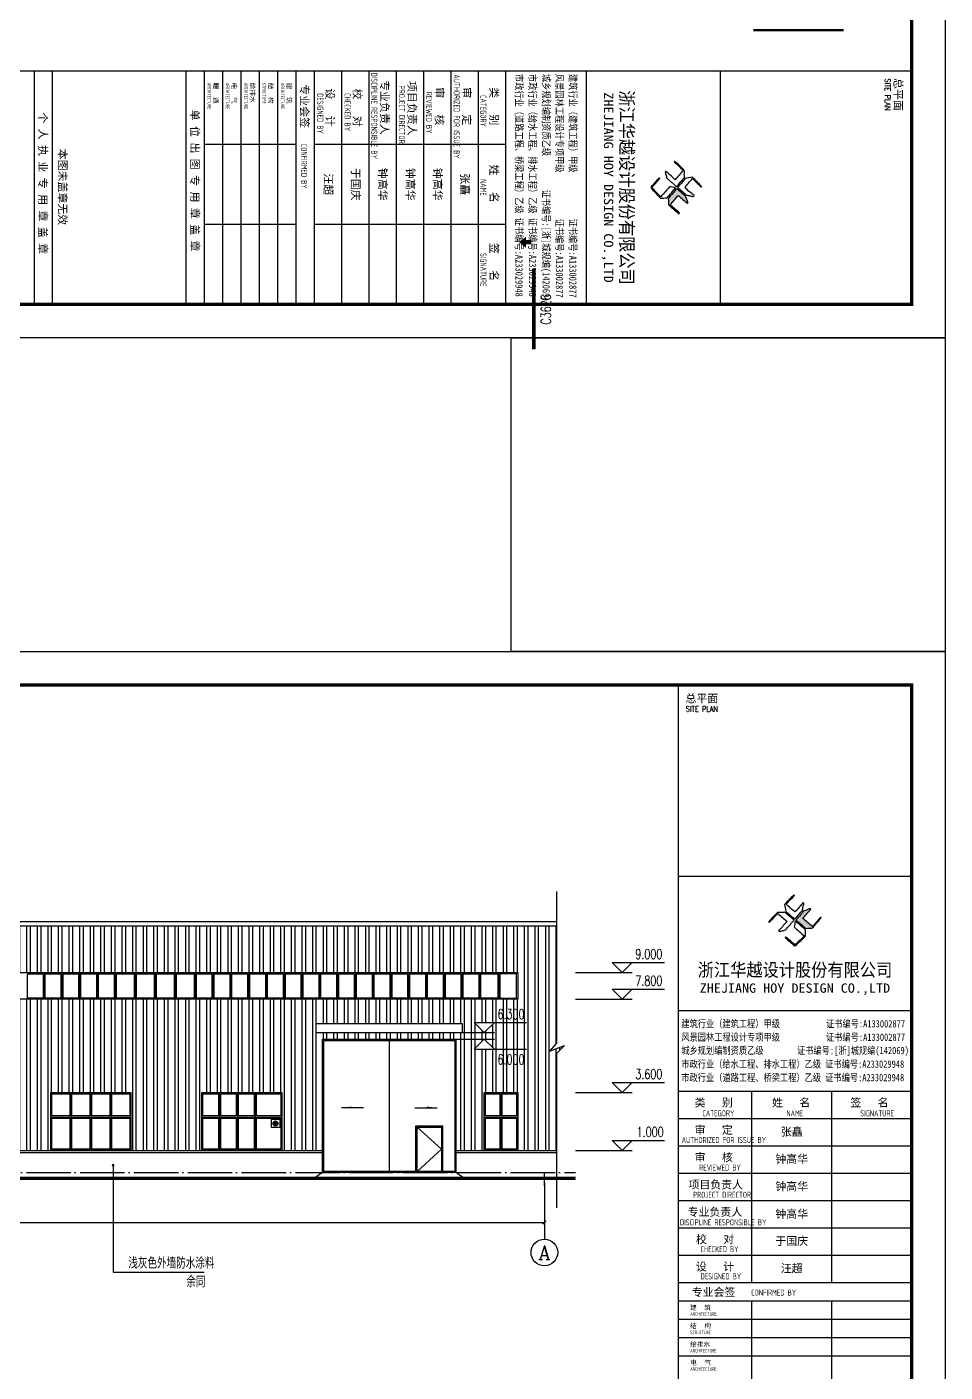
# Model space of a CAD drawing. Extents: x 1840316 to 2045362, y 17308253 to 17931430.
# Drawn here: x 2004061 to 2045362, y 17456111 to 17516621 of the extents above; entities that cross this region are included whole.
import ezdxf
from ezdxf.enums import TextEntityAlignment as Align

# ---------------------------------------------------------------- set-up
doc = ezdxf.new("R2010")
doc.units = 0
doc.header["$LTSCALE"] = 1000
doc.header["$MEASUREMENT"] = 0
doc.linetypes.add('DOTE', pattern=[2.42, 2, -0.2, 0.02, -0.2])
doc.layers.get('Defpoints').update_dxf_attribs({"color": 250})
for name, color, linetype in [('0 - 立面线', 7, 'Continuous'), ('AXIS_TEXT', 7, 'Continuous'), ('AXIS_外部', 171, 'Continuous'), ('DIM_ELEV', 145, 'Continuous'), ('DIM_LEAD', 145, 'Continuous'), ('DIM_SYMB', 165, 'Continuous'), ('DOTE', 1, 'DOTE'), ('PUB_TEXT', 7, 'Continuous'), ('PUB_TITLE', 4, 'Continuous'), ('PUB_WALL', 9, 'Continuous'), ('TK', 4, 'Continuous'), ('WINDOW', 140, 'Continuous'), ('WINDOW_TEXT', 7, 'Continuous'), ('文字索引线', 74, 'Continuous'), ('校对', 1, 'Continuous')]:
    doc.layers.add(name, color=color, linetype=linetype)
doc.styles.add('-宋体', font='', dxfattribs={"width": 0.8})
doc.styles.add('_TCH_AXIS', font='COMPLEX', dxfattribs={"bigfont": 'GBCBIG'})
doc.styles.add('_TCH_DIM', font='SIMPLEX', dxfattribs={"bigfont": 'GBCBIG'})
doc.styles.add('_TCH_DIM_T3', font='SIMPLEX', dxfattribs={"width": 0.705882, "bigfont": 'GBCBIG'})
doc.styles.add('_TCH_WINDOW', font='SIMPLEX', dxfattribs={"height": 3.5, "bigfont": 'GBCBIG'})
doc.styles.add('COMPLEX', font='COMPLEX')
doc.styles.add('HT', font='simhei.ttf', dxfattribs={"width": 0.7})
doc.styles.add('ROMANS', font='romans', dxfattribs={"width": 0.65, "height": 231.275})
doc.styles.add('TSSD_REIN', font='tssdeng.shx', dxfattribs={"width": 0.7, "bigfont": 'tssdchn.shx'})
doc.styles.add('图签宋体', font='', dxfattribs={"height": 300})
doc.styles.add('图签黑体', font='simhei.ttf', dxfattribs={"height": 550})
doc.styles.get('-宋体').set_extended_font_data('SimSun')
doc.styles.get('图签宋体').set_extended_font_data('NSimSun')
doc.dimstyles.new('_TCH_ARCH&&150', dxfattribs={"dimtxt": 446.25, "dimasz": 150, "dimexe": 375, "dimexo": 450, "dimgap": 150, "dimtad": 1, "dimdec": 0, "dimzin": 0, "dimdsep": 46, "dimtxsty": '_TCH_DIM_T3', "dimblk": 'ARCHTICK', "dimcen": 0.09, "dimclrt": 7, "dimazin": 2, "dimtfac": 1, "dimtdec": 0, "dimtix": 1, "dimtmove": 2, "dimatfit": 3, "dimfxl": 0, "dimtolj": 1, "dimtzin": 0, "dimarcsym": 0})

# ---------------------------------------------------------------- blocks, each defined once
blk = doc.blocks.new('A$C474D48D3')
h = blk.add_hatch(color=1)
edge = h.paths.add_edge_path()
edge.add_arc((-125, -125), 75, 0, 360)
blk.add_lwpolyline([(-250, 0), (0, 0), (0, -250), (-250, -250)], close=True)
blk.add_circle((-125, -125), 75)
blk = doc.blocks.new('A$C053D6479')
at = {"layer": 'PUB_TITLE'}
h = blk.add_hatch(color=256, dxfattribs=at)
h.dxf.hatch_style = 1
edge = h.paths.add_edge_path()
edge.add_spline(control_points=[(1026, 827), (1105, 920), (1188, 1008), (1266, 1102)], knot_values=[13, 13, 13, 13, 14, 14, 14, 14], degree=3, periodic=0)
edge.add_spline(control_points=[(1266, 1102), (1258, 1111), (1249, 1119), (1239, 1116)], knot_values=[12, 12, 12, 12, 13, 13, 13, 13], degree=3, periodic=0)
edge.add_spline(control_points=[(1239, 1116), (1210, 1107), (1179, 1092), (1144, 1077)], knot_values=[11, 11, 11, 11, 12, 12, 12, 12], degree=3, periodic=0)
edge.add_spline(control_points=[(1144, 1077), (1109, 1063), (1069, 1053), (1047, 1038)], knot_values=[10, 10, 10, 10, 11, 11, 11, 11], degree=3, periodic=0)
edge.add_spline(control_points=[(1047, 1038), (1028, 1026), (1007, 992), (991, 972)], knot_values=[9, 9, 9, 9, 10, 10, 10, 10], degree=3, periodic=0)
edge.add_spline(control_points=[(991, 972), (942, 913), (899, 868), (849, 810)], knot_values=[8, 8, 8, 8, 9, 9, 9, 9], degree=3, periodic=0)
edge.add_spline(control_points=[(849, 810), (842, 801), (822, 776), (822, 775)], knot_values=[7, 7, 7, 7, 8, 8, 8, 8], degree=3, periodic=0)
edge.add_spline(control_points=[(822, 775), (823, 771), (848, 752), (859, 744)], knot_values=[6, 6, 6, 6, 7, 7, 7, 7], degree=3, periodic=0)
edge.add_spline(control_points=[(859, 744), (949, 670), (1035, 592), (1122, 521)], knot_values=[5, 5, 5, 5, 6, 6, 6, 6], degree=3, periodic=0)
edge.add_spline(control_points=[(1122, 521), (1153, 527), (1185, 530), (1217, 533)], knot_values=[4, 4, 4, 4, 5, 5, 5, 5], degree=3, periodic=0)
edge.add_spline(control_points=[(1217, 533), (1246, 535), (1293, 532), (1316, 542)], knot_values=[3, 3, 3, 3, 4, 4, 4, 4], degree=3, periodic=0)
edge.add_spline(control_points=[(1316, 542), (1327, 547), (1338, 565), (1349, 579)], knot_values=[2, 2, 2, 2, 3, 3, 3, 3], degree=3, periodic=0)
edge.add_spline(control_points=[(1349, 579), (1423, 670), (1507, 759), (1572, 848)], knot_values=[1, 1, 1, 1, 2, 2, 2, 2], degree=3, periodic=0)
edge.add_spline(control_points=[(1572, 848), (1564, 852), (1561, 861), (1551, 862)], knot_values=[0, 0, 0, 0, 1, 1, 1, 1], degree=3, periodic=0)
edge.add_spline(control_points=[(1551, 862), (1469, 769), (1393, 671), (1310, 579)], knot_values=[15, 15, 15, 15, 16, 16, 16, 16], degree=3, periodic=0)
edge.add_spline(control_points=[(1310, 579), (1216, 662), (1118, 742), (1026, 827)], knot_values=[14, 14, 14, 14, 15, 15, 15, 15], degree=3, periodic=0)
at = {"layer": 'TK'}
for points, knots in [([(1031, 1298), (1066, 1286), (1054, 1262), (1045, 1224), (1036, 1188), (1031, 1158), (1024, 1121), (1020, 1104), (1017, 1085), (1012, 1071), (1004, 1052), (976, 1026), (956, 1003), (906, 946), (866, 899), (814, 839), (806, 829), (789, 806), (787, 806), (777, 804), (728, 856), (719, 864), (651, 922), (580, 978), (514, 1036), (509, 1106), (488, 1176), (479, 1247), (570, 1343), (663, 1436), (758, 1526), (764, 1523), (768, 1518), (774, 1515), (693, 1422), (599, 1343), (520, 1249), (607, 1171), (698, 1096), (789, 1021), (874, 1109), (950, 1206), (1031, 1298)], [0, 0, 0, 0, 1, 1, 1, 2, 2, 2, 3, 3, 3, 4, 4, 4, 5, 5, 5, 6, 6, 6, 7, 7, 7, 8, 8, 8, 9, 9, 9, 10, 10, 10, 11, 11, 11, 12, 12, 12, 13, 13, 13, 14, 14, 14, 14]), ([(555, 949), (624, 891), (699, 833), (760, 773), (689, 691), (614, 604), (539, 517), (529, 505), (516, 487), (506, 482), (492, 475), (469, 472), (452, 467), (416, 456), (383, 448), (342, 438), (323, 433), (297, 422), (293, 440), (291, 452), (313, 470), (322, 480), (400, 566), (477, 652), (553, 736), (460, 815), (366, 894), (270, 970), (183, 883), (101, 791), (16, 703), (-18, 714), (9, 735), (28, 755), (103, 838), (192, 930), (266, 1005), (319, 1009), (387, 1005), (442, 1007), (456, 1008), (472, 1011), (485, 1007), (507, 1000), (534, 967), (555, 949)], [0, 0, 0, 0, 1, 1, 1, 2, 2, 2, 3, 3, 3, 4, 4, 4, 5, 5, 5, 6, 6, 6, 7, 7, 7, 8, 8, 8, 9, 9, 9, 10, 10, 10, 11, 11, 11, 12, 12, 12, 13, 13, 13, 14, 14, 14, 15, 15, 15, 15]), ([(1551, 862), (1561, 861), (1564, 852), (1572, 848), (1507, 759), (1423, 670), (1349, 579), (1338, 565), (1327, 547), (1316, 542), (1293, 532), (1246, 535), (1217, 533), (1185, 530), (1153, 527), (1122, 521), (1035, 592), (949, 670), (859, 744), (848, 752), (823, 771), (822, 775), (822, 776), (842, 801), (849, 810), (899, 868), (942, 913), (991, 972), (1007, 992), (1028, 1026), (1047, 1038), (1069, 1053), (1109, 1063), (1144, 1077), (1179, 1092), (1210, 1107), (1239, 1116), (1249, 1119), (1258, 1111), (1266, 1102), (1188, 1008), (1105, 920), (1026, 827), (1118, 742), (1216, 662), (1310, 579), (1393, 671), (1469, 769), (1551, 862)], [0, 0, 0, 0, 1, 1, 1, 2, 2, 2, 3, 3, 3, 4, 4, 4, 5, 5, 5, 6, 6, 6, 7, 7, 7, 8, 8, 8, 9, 9, 9, 10, 10, 10, 11, 11, 11, 12, 12, 12, 13, 13, 13, 14, 14, 14, 15, 15, 15, 16, 16, 16, 16]), ([(1097, 490), (1100, 425), (1106, 361), (1107, 294), (1018, 207), (925, 121), (830, 33), (818, 21), (800, 0), (787, 0), (768, -1), (725, 49), (712, 60), (662, 103), (616, 143), (568, 186), (545, 207), (518, 224), (499, 250), (501, 259), (511, 261), (516, 267), (609, 192), (696, 111), (785, 33), (883, 118), (977, 208), (1070, 298), (992, 373), (892, 456), (803, 534), (791, 544), (768, 561), (766, 569), (761, 588), (776, 634), (780, 655), (785, 690), (788, 721), (795, 746), (897, 661), (998, 576), (1097, 490)], [0, 0, 0, 0, 1, 1, 1, 2, 2, 2, 3, 3, 3, 4, 4, 4, 5, 5, 5, 6, 6, 6, 7, 7, 7, 8, 8, 8, 9, 9, 9, 10, 10, 10, 11, 11, 11, 12, 12, 12, 13, 13, 13, 14, 14, 14, 14])]:
    blk.add_open_spline(points, degree=3, knots=knots, dxfattribs=at)
blk = doc.blocks.new('GeYuanFrame_38856651', base_point=(18.76, 4.34))
at = {"layer": 'PUB_TITLE'}
for points in [[(628.76, 235.14), (628.76, 292.54)], [(652.76, 235.14), (652.76, 292.54)], [(628.76, 202.14), (628.76, 229.64)], [(652.76, 202.14), (652.76, 229.64)]]:
    blk.add_lwpolyline(points, dxfattribs=at)
at = {"layer": 'TK'}
for p, q in [((43.76, 414.34), (676.76, 414.34)), ((606.76, 316.74), (676.76, 316.74)), ((606.76, 284.34), (676.76, 284.34)), ((606.76, 276.14), (676.76, 276.14)), ((606.76, 267.94), (676.76, 267.94)), ((606.76, 259.74), (676.76, 259.74)), ((606.76, 251.54), (676.76, 251.54)), ((606.76, 243.34), (676.76, 243.34)), ((606.76, 235.14), (676.76, 235.14)), ((606.76, 235.14), (676.76, 235.14))]:
    blk.add_line(p, q, dxfattribs=at)
for points in [[(18.76, 424.34), (686.76, 424.34), (686.76, 4.34), (18.76, 4.34), (18.76, 424.34)], [(606.76, 292.54), (676.76, 292.54)], [(606.76, 235.14), (676.76, 235.14)], [(606.76, 229.64), (676.76, 229.64)], [(606.76, 224.14), (676.76, 224.14)], [(606.76, 218.64), (676.76, 218.64)], [(606.76, 213.14), (676.76, 213.14)], [(606.76, 207.64), (676.76, 207.64)], [(606.76, 202.14), (676.76, 202.14)], [(606.76, 196.64), (676.76, 196.64)], [(606.76, 151.14), (676.76, 151.14)]]:
    blk.add_lwpolyline(points, dxfattribs=at)
at = {"layer": 'TK', "const_width": 1}
blk.add_lwpolyline([(676.76, 414.34), (43.76, 414.34), (43.76, 14.34), (676.76, 14.34)], close=True, dxfattribs=at)
at = {"layer": 'TK'}
for points, const_width in [([(606.76, 414.34), (606.76, 14.34)], 0.4), ([(606.76, 356.95), (676.76, 356.95)], 0.35), ([(606.76, 292.54), (676.76, 292.54)], 0.35), ([(606.76, 292.54), (676.76, 292.54)], 0.35), ([(606.76, 235.14), (676.76, 235.14)], 0.35), ([(606.76, 202.14), (676.76, 202.14)], 0.35), ([(606.76, 156.64), (676.76, 156.64)], 0.35)]:
    blk.add_lwpolyline(points, dxfattribs=dict(at, const_width=const_width))
at = {"layer": 'PUB_TITLE', "xscale": 0.01000000000021828, "yscale": 0.01000000000021828, "zscale": 0.01}
blk.add_blockref('A$C053D6479', (633.86, 336.08), dxfattribs=at)
at = {"layer": 'TK', "style": '图签宋体'}
for s, height, p in [('总平面', 2.4, (608.9, 409.1)), ('类   别', 2.4, (611.65, 287.9)), ('姓   名', 2.4, (634.87, 287.9)), ('签   名', 2.4, (658.35, 287.9)), ('审   定', 2.4, (611.65, 279.7)), ('审   核', 2.4, (611.65, 271.5)), ('项目负责人', 2.4, (609.8, 263.3)), ('专业负责人', 2.4, (609.56, 255.1)), ('校   对', 2.4, (612.06, 246.9)), ('设   计', 2.4, (612.03, 238.7)), ('专业会签', 2.4, (610.79, 231.05)), ('建  筑', 1.44, (610.28, 226.92)), ('结  构', 1.44, (610.28, 221.42)), ('给排水', 1.44, (610.28, 215.92)), ('电  气', 1.44, (610.28, 210.42)), ('暖  通', 1.44, (610.28, 204.92)), ('单 位 出 图 专 用 章 盖 章', 2.4, (618.39, 198.16)), ('本图未盖章无效', 2.4, (630.1, 158.51)), ('个 人 执 业 专 用 章 盖 章', 2.4, (619.19, 152.58))]:
    blk.add_text(s, height=height, dxfattribs=at).set_placement(p)
at = {"layer": 'TK'}
for s, height, style, width, p in [('SITE PLAN', 1.697, 'ROMANS', 0.76, (609.02, 406.31)), ('建筑行业（建筑工程）甲级           证书编号:A133002877', 2.2, '-宋体', 0.8, (607.67, 311.64)), ('风景园林工程设计专项甲级           证书编号:A133002877', 2.2, '-宋体', 0.8, (607.67, 307.62)), ('城乡规划编制资质乙级        证书编号:[浙]城规编(142069)', 2.2, '-宋体', 0.8, (607.67, 303.63)), ('市政行业（给水工程、排水工程）乙级 证书编号:A233029948', 2.2, '-宋体', 0.8, (607.67, 299.55)), ('市政行业（道路工程、桥梁工程）乙级 证书编号:A233029948', 2.2, '-宋体', 0.8, (607.67, 295.5)), ('CATEGORY', 1.8, 'TSSD_REIN', 0.7, (613.99, 284.98)), ('NAME', 1.8, 'TSSD_REIN', 0.7, (639.18, 284.98)), ('SIGNATURE', 1.8, 'TSSD_REIN', 0.7, (661.34, 284.98)), ('AUTHORIZED FOR ISSUE BY', 1.8, 'TSSD_REIN', 0.7, (607.79, 276.98)), ('REVIEWED BY', 1.8, 'TSSD_REIN', 0.7, (613.03, 268.72)), ('PROJECT DIRECTOR', 1.8, 'TSSD_REIN', 0.7, (611.22, 260.55)), ('DISCIPLINE RESPONSIBLE BY', 1.8, 'TSSD_REIN', 0.7, (607.25, 252.28)), ('CHECKED BY', 1.8, 'TSSD_REIN', 0.7, (613.42, 244.25)), ('DESIGNED BY', 1.8, 'TSSD_REIN', 0.7, (613.43, 236.08)), ('CONFIRMED BY', 1.8, 'TSSD_REIN', 0.7, (628.61, 231.23)), ('ARCHITECTURE', 1.08, 'TSSD_REIN', 0.7, (610.32, 225.15)), ('STRUCTURE', 1.08, 'TSSD_REIN', 0.7, (610.32, 219.65)), ('ARCHITECTURE', 1.08, 'TSSD_REIN', 0.7, (610.32, 214.15)), ('ARCHITECTURE', 1.08, 'TSSD_REIN', 0.7, (610.32, 208.65)), ('ARCHITECTURE', 1.08, 'TSSD_REIN', 0.7, (610.32, 203.15))]:
    blk.add_text(s, height=height, dxfattribs=dict(at, style=style, width=width)).set_placement(p)
for s, height, style, width, p in [('浙江华越设计股份有限公司', 3.96, 'HT', 0.9, (641.74, 328.97)), ('ZHEJIANG HOY DESIGN CO.,LTD', 2.8, '图签黑体', 1.11, (641.73, 323.1))]:
    blk.add_text(s, height=height, dxfattribs=dict(at, style=style, width=width)).set_placement(p, align=Align.MIDDLE)
at = {"layer": 'TK', "char_height": 2.4, "width": 24, "attachment_point": 5, "style": '图签宋体'}
for s, insert in [('张矗', (640.76, 280.21)), ('钟高华', (640.76, 272.04)), ('钟高华', (640.76, 263.84)), ('钟高华', (640.76, 255.57)), ('于国庆', (640.76, 247.44)), ('汪超', (640.76, 239.24))]:
    blk.add_mtext(s, dxfattribs=dict(at, insert=insert))
blk = doc.blocks.new('GeYuanFrame_25317871', base_point=(18.76, 4.34))
at = {"layer": 'PUB_TITLE'}
for points in [[(554.76, 235.14), (554.76, 292.54)], [(578.76, 235.14), (578.76, 292.54)], [(554.76, 202.14), (554.76, 229.64)], [(578.76, 202.14), (578.76, 229.64)]]:
    blk.add_lwpolyline(points, dxfattribs=at)
at = {"layer": 'TK'}
for p, q in [((43.76, 414.34), (602.76, 414.34)), ((532.76, 316.74), (602.76, 316.74)), ((532.76, 284.34), (602.76, 284.34)), ((532.76, 276.14), (602.76, 276.14)), ((532.76, 267.94), (602.76, 267.94)), ((532.76, 259.74), (602.76, 259.74)), ((532.76, 251.54), (602.76, 251.54)), ((532.76, 243.34), (602.76, 243.34)), ((532.76, 235.14), (602.76, 235.14)), ((532.76, 235.14), (602.76, 235.14))]:
    blk.add_line(p, q, dxfattribs=at)
for points in [[(18.76, 424.34), (612.76, 424.34), (612.76, 4.34), (18.76, 4.34), (18.76, 424.34)], [(532.76, 292.54), (602.76, 292.54)], [(532.76, 235.14), (602.76, 235.14)], [(532.76, 229.64), (602.76, 229.64)], [(532.76, 224.14), (602.76, 224.14)], [(532.76, 218.64), (602.76, 218.64)], [(532.76, 213.14), (602.76, 213.14)]]:
    blk.add_lwpolyline(points, dxfattribs=at)
at = {"layer": 'TK', "const_width": 1}
blk.add_lwpolyline([(602.76, 414.34), (43.76, 414.34), (43.76, 14.34), (602.76, 14.34)], close=True, dxfattribs=at)
at = {"layer": 'TK'}
for points, const_width in [([(532.76, 414.34), (532.76, 14.34)], 0.4), ([(532.76, 356.95), (602.76, 356.95)], 0.35), ([(532.76, 292.54), (602.76, 292.54)], 0.35), ([(532.76, 292.54), (602.76, 292.54)], 0.35), ([(532.76, 235.14), (602.76, 235.14)], 0.35)]:
    blk.add_lwpolyline(points, dxfattribs=dict(at, const_width=const_width))
at = {"layer": 'PUB_TITLE', "xscale": 0.01000000000021828, "yscale": 0.01000000000021828, "zscale": 0.01}
blk.add_blockref('A$C053D6479', (559.86, 336.08), dxfattribs=at)
at = {"layer": 'TK', "style": '图签宋体'}
for s, height, p in [('总平面', 2.4, (534.9, 409.1)), ('类   别', 2.4, (537.65, 287.9)), ('姓   名', 2.4, (560.87, 287.9)), ('签   名', 2.4, (584.35, 287.9)), ('审   定', 2.4, (537.65, 279.7)), ('审   核', 2.4, (537.65, 271.5)), ('项目负责人', 2.4, (535.8, 263.3)), ('专业负责人', 2.4, (535.56, 255.1)), ('校   对', 2.4, (538.06, 246.9)), ('设   计', 2.4, (538.03, 238.7)), ('专业会签', 2.4, (536.79, 231.05)), ('建  筑', 1.44, (536.28, 226.92)), ('结  构', 1.44, (536.28, 221.42)), ('给排水', 1.44, (536.28, 215.92)), ('电  气', 1.44, (536.28, 210.42))]:
    blk.add_text(s, height=height, dxfattribs=at).set_placement(p)
at = {"layer": 'TK'}
for s, height, style, width, p in [('SITE PLAN', 1.697, 'ROMANS', 0.76, (535.02, 406.31)), ('建筑行业（建筑工程）甲级           证书编号:A133002877', 2.2, '-宋体', 0.8, (533.67, 311.64)), ('风景园林工程设计专项甲级           证书编号:A133002877', 2.2, '-宋体', 0.8, (533.67, 307.62)), ('城乡规划编制资质乙级        证书编号:[浙]城规编(142069)', 2.2, '-宋体', 0.8, (533.67, 303.63)), ('市政行业（给水工程、排水工程）乙级 证书编号:A233029948', 2.2, '-宋体', 0.8, (533.67, 299.55)), ('市政行业（道路工程、桥梁工程）乙级 证书编号:A233029948', 2.2, '-宋体', 0.8, (533.67, 295.5)), ('CATEGORY', 1.8, 'TSSD_REIN', 0.7, (539.99, 284.98)), ('NAME', 1.8, 'TSSD_REIN', 0.7, (565.18, 284.98)), ('SIGNATURE', 1.8, 'TSSD_REIN', 0.7, (587.34, 284.98)), ('AUTHORIZED FOR ISSUE BY', 1.8, 'TSSD_REIN', 0.7, (533.79, 276.98)), ('REVIEWED BY', 1.8, 'TSSD_REIN', 0.7, (539.03, 268.72)), ('PROJECT DIRECTOR', 1.8, 'TSSD_REIN', 0.7, (537.22, 260.55)), ('DISCIPLINE RESPONSIBLE BY', 1.8, 'TSSD_REIN', 0.7, (533.25, 252.28)), ('CHECKED BY', 1.8, 'TSSD_REIN', 0.7, (539.42, 244.25)), ('DESIGNED BY', 1.8, 'TSSD_REIN', 0.7, (539.43, 236.08)), ('CONFIRMED BY', 1.8, 'TSSD_REIN', 0.7, (554.61, 231.23)), ('ARCHITECTURE', 1.08, 'TSSD_REIN', 0.7, (536.32, 225.15)), ('STRUCTURE', 1.08, 'TSSD_REIN', 0.7, (536.32, 219.65)), ('ARCHITECTURE', 1.08, 'TSSD_REIN', 0.7, (536.32, 214.15)), ('ARCHITECTURE', 1.08, 'TSSD_REIN', 0.7, (536.32, 208.65))]:
    blk.add_text(s, height=height, dxfattribs=dict(at, style=style, width=width)).set_placement(p)
for s, height, style, width, p in [('浙江华越设计股份有限公司', 3.96, 'HT', 0.9, (567.74, 328.97)), ('ZHEJIANG HOY DESIGN CO.,LTD', 2.8, '图签黑体', 1.11, (567.73, 323.1))]:
    blk.add_text(s, height=height, dxfattribs=dict(at, style=style, width=width)).set_placement(p, align=Align.MIDDLE)
at = {"layer": 'TK', "char_height": 2.4, "width": 24, "attachment_point": 5, "style": '图签宋体'}
for s, insert in [('张矗', (566.76, 280.21)), ('钟高华', (566.76, 272.04)), ('钟高华', (566.76, 263.84)), ('钟高华', (566.76, 255.57)), ('于国庆', (566.76, 247.44)), ('汪超', (566.76, 239.24))]:
    blk.add_mtext(s, dxfattribs=dict(at, insert=insert))
blk = doc.blocks.new('_ArchTick')
at = {"color": 0, "linetype": 'ByBlock', "const_width": 0.4}
blk.add_lwpolyline([(-0.5, -0.5), (0.5, 0.5)], dxfattribs=at)
blk = doc.blocks.new('*D231')
at = {"layer": 'AXIS_外部', "color": 0, "lineweight": -2}
for p, q in [((1969736, 17464483), (1969736, 17462469)), ((2027336, 17464483), (2027336, 17462469)), ((1969736, 17462844), (2027336, 17462844))]:
    blk.add_line(p, q, dxfattribs=at)
at = {"layer": 'Defpoints', "color": 0}
for p in [(1969736, 17464933), (2027336, 17464933), (2027336, 17462844)]:
    blk.add_point(p, dxfattribs=at)
at = {"layer": 'AXIS_外部', "color": 0, "lineweight": -2, "xscale": 150, "yscale": 150, "zscale": 150, "rotation": 180}
blk.add_blockref('_ArchTick', (1969736, 17462844), dxfattribs=at)
at = {"layer": 'AXIS_外部', "color": 0, "lineweight": -2, "xscale": 150, "yscale": 150, "zscale": 150}
blk.add_blockref('_ArchTick', (2027336, 17462844), dxfattribs=at)
at = {"layer": 'AXIS_外部', "color": 7, "insert": (1998536, 17463217), "char_height": 446.2, "attachment_point": 5, "style": '_TCH_DIM_T3'}
blk.add_mtext('\\A1;57600', dxfattribs=at)
blk = doc.blocks.new('_AXISO')
blk.add_circle((0, 0), 0.5)
at = {"layer": 'AXIS_TEXT', "style": 'COMPLEX', "width": 1.041667}
blk.add_attdef('A', text='', height=0.56, dxfattribs=at).set_placement((-0.25, -0.28), (0.25, -0.28), align=Align.FIT)
blk = doc.blocks.new('$WINLIB2D$00000001')
for p, q in [((-0.5, 0.5), (0.5, 0.5)), ((-0.5, 0.5), (-0.5, -0.5)), ((0.5, -0.5), (0.5, 0.5)), ((0.5, 0.167), (-0.5, 0.167)), ((0.5, -0.167), (-0.5, -0.167)), ((-0.5, -0.5), (0.5, -0.5))]:
    blk.add_line(p, q)

msp = doc.modelspace()

# ---------------------------------------------------------------- hatches: boundary and pattern name
at = {"layer": 'WINDOW'}
for points in [[(2018208.2, 17467995.5), (2018658.2, 17467995.5), (2018658.2, 17468055.5)], [(2022514.4, 17467995.5), (2022064.4, 17467995.5), (2022064.4, 17468055.5)]]:
    msp.add_hatch(color=256, dxfattribs=at).paths.add_polyline_path(points)
at = {"layer": '文字索引线'}
msp.add_hatch(color=256, dxfattribs=at).paths.add_polyline_path([(2026207.2, 17506936.5), (2026507.2, 17507186.5), (2026507.2, 17507036.5), (2026757.2, 17507036.5), (2026757.2, 17506836.5), (2026507.2, 17506836.5), (2026507.2, 17506686.5)])
at = {"layer": '校对'}
h = msp.add_hatch(dxfattribs=at)
h.set_pattern_fill('ANSI32', color=251, scale=100, angle=45, style=0)
h.set_pattern_definition([(90, (0, 0), (-476.25, 3e-14), []), (90, (158.75, 158.75), (-476.25, 3e-14), [])])
h.paths.add_polyline_path([(2017361.3, 17471083.5), (2023361.3, 17471083.5), (2024636.3, 17471083.5), (2025086.3, 17470633.5), (2024186.3, 17470633.5), (2024636.3, 17471083.5), (2023361.3, 17471083.5), (2023361.3, 17466083.5), (2024636.3, 17466083.5), (2024636.3, 17468683.5), (2026136.3, 17468683.5), (2026136.3, 17466083.5), (2027889.5, 17466083.5), (2027889.5, 17470449.8), (2028249.7, 17470807.1), (2027567.1, 17470546.3), (2027888.4, 17470907.4), (2027888.4, 17476183.5), (1969696.3, 17476183.5), (1969696.3, 17466083.5), (1971236.3, 17466083.5), (1971236.3, 17468683.5), (1974836.3, 17468683.5), (1974836.3, 17466083.5), (1976861.3, 17466083.5), (1976861.3, 17471083.5), (1982861.3, 17471083.5), (1982861.3, 17466083.5), (1984886.3, 17466083.5), (1984886.3, 17468683.5), (1988486.3, 17468683.5), (1988486.3, 17466083.5), (1991486.3, 17466083.5), (1991486.3, 17468683.5), (1995086.3, 17468683.5), (1995086.3, 17466083.5), (1997111.3, 17466083.5), (1997111.3, 17471083.5), (2003111.3, 17471083.5), (2003111.3, 17466083.5), (2005136.3, 17466083.5), (2005136.3, 17468683.5), (2008736.3, 17468683.5), (2008736.3, 17466083.5), (2011931.3, 17466083.5), (2011931.3, 17468683.5), (2015531.3, 17468683.5), (2015531.3, 17466083.5), (2017361.3, 17466083.5)])
h.paths.add_polyline_path([(2017061.3, 17471383.5), (2017061.3, 17471783.5), (2023661.3, 17471783.5), (2023661.3, 17471383.5), (2024636.3, 17471383.5), (2024186.3, 17471833.5), (2025086.3, 17471833.5), (2024636.3, 17471383.5), (2022536.3, 17471383.5)], flags=16)
h.paths.add_polyline_path([(1971236.3, 17472883.5), (1971236.3, 17474083.5), (2026136.3, 17474083.5), (2026136.3, 17472883.5)], flags=16)
h.paths.add_polyline_path([(2003486.3, 17471383.5), (1996736.3, 17471383.5), (1996736.3, 17471783.5), (2003486.3, 17471783.5)], flags=16)
h.paths.add_polyline_path([(1983236.3, 17471383.5), (1976486.3, 17471383.5), (1976486.3, 17471783.5), (1983236.3, 17471783.5)], flags=16)
h.paths.add_polyline_path([(1982992.9, 17474927.3, -1), (1982992.9, 17474987.3, -1)], flags=16)
h.paths.add_polyline_path([(2025117.2, 17471879.4), (2026600.3, 17471879.4), (2026600.3, 17472548.8), (2025117.2, 17472548.8)], flags=24)
h.paths.add_polyline_path([(2025117.2, 17469839.4), (2026600.3, 17469839.4), (2026600.3, 17470508.8), (2025117.2, 17470508.8)], flags=24)

# ---------------------------------------------------------------- linework, layer by layer
msp.add_lwpolyline([(2045361.6, 17488520), (2025846.9, 17488520), (2025846.9, 17502642), (2045361.6, 17502642)], close=True)
at = {"layer": '0 - 立面线'}
for p, q in [((1969496.3, 17476383.5), (2027888.4, 17476383.5)), ((1969696.3, 17476183.5), (2027888.4, 17476183.5)), ((2004836.3, 17474083.5), (2004836.3, 17472883.5)), ((2005636.3, 17474083.5), (2005636.3, 17472883.5)), ((2006436.3, 17474083.5), (2006436.3, 17472883.5)), ((2007236.3, 17474083.5), (2007236.3, 17472883.5)), ((2008036.3, 17474083.5), (2008036.3, 17472883.5)), ((2008936.3, 17474083.5), (2008936.3, 17472883.5)), ((2009836.3, 17474083.5), (2009836.3, 17472883.5)), ((2010736.3, 17474083.5), (2010736.3, 17472883.5)), ((2011636.3, 17474083.5), (2011636.3, 17472883.5)), ((2012436.3, 17474083.5), (2012436.3, 17472883.5)), ((2013236.3, 17474083.5), (2013236.3, 17472883.5)), ((2014036.3, 17474083.5), (2014036.3, 17472883.5)), ((2014836.3, 17474083.5), (2014836.3, 17472883.5)), ((2015636.3, 17474083.5), (2015636.3, 17472883.5)), ((2016436.3, 17474083.5), (2016436.3, 17472883.5)), ((2017236.3, 17474083.5), (2017236.3, 17472883.5)), ((2018036.3, 17474083.5), (2018036.3, 17472883.5)), ((2018836.3, 17474083.5), (2018836.3, 17472883.5)), ((2019636.3, 17474083.5), (2019636.3, 17472883.5)), ((2020436.3, 17474083.5), (2020436.3, 17472883.5)), ((2021236.3, 17474083.5), (2021236.3, 17472883.5)), ((2022036.3, 17474083.5), (2022036.3, 17472883.5)), ((2022836.3, 17474083.5), (2022836.3, 17472883.5)), ((2023636.3, 17474083.5), (2023636.3, 17472883.5)), ((2024436.3, 17474083.5), (2024436.3, 17472883.5)), ((2025286.3, 17474083.5), (2025286.3, 17472883.5)), ((2020361.3, 17471033.5), (2020361.3, 17465133.5)), ((2006036.3, 17468683.5), (2006036.3, 17466083.5)), ((2006936.3, 17468683.5), (2006936.3, 17466083.5)), ((2007836.3, 17468683.5), (2007836.3, 17466083.5)), ((2012731.3, 17468683.5), (2012731.3, 17466083.5)), ((2013531.3, 17468683.5), (2013531.3, 17466083.5)), ((2014331.3, 17468683.5), (2014331.3, 17466083.5)), ((2025386.3, 17468683.5), (2025386.3, 17466083.5)), ((2026136.3, 17468683.5), (2026136.3, 17466083.5)), ((2005136.3, 17467583.5), (2008736.3, 17467583.5)), ((2011931.3, 17467583.5), (2015531.3, 17467583.5)), ((2024636.3, 17467583.5), (2026136.3, 17467583.5)), ((2003111.3, 17466083.5), (2017361.3, 17466083.5)), ((2003111.3, 17465983.5), (2017361.3, 17465983.5)), ((2023361.3, 17466083.5), (2027889.5, 17466083.5)), ((2023361.3, 17465983.5), (2027889.5, 17465983.5)), ((1967736.3, 17464883.5), (2028736.3, 17464883.5)), ((1967736.3, 17464783.5), (2028736.3, 17464783.5))]:
    msp.add_line(p, q, dxfattribs=at)
for points in [[(2027888.4, 17477725.5), (2027888.4, 17470907.4), (2027567.1, 17470546.3), (2028249.7, 17470807.1), (2027889.5, 17470449.8), (2027889.5, 17463507)], [(2026136.3, 17466083.5), (2024636.3, 17466083.5), (2024636.3, 17468683.5), (2026136.3, 17468683.5)]]:
    msp.add_lwpolyline(points, dxfattribs=at)
for points in [[(1971236.3, 17474083.5), (2026136.3, 17474083.5), (2026136.3, 17472883.5), (1971236.3, 17472883.5)], [(2017061.3, 17471783.5), (2017061.3, 17471383.5), (2023661.3, 17471383.5), (2023661.3, 17471783.5)], [(2017361.3, 17471083.5), (2023361.3, 17471083.5), (2023361.3, 17465083.5), (2017361.3, 17465083.5)], [(2005136.3, 17468683.5), (2008736.3, 17468683.5), (2008736.3, 17466083.5), (2005136.3, 17466083.5)], [(2011931.3, 17468683.5), (2015531.3, 17468683.5), (2015531.3, 17466083.5), (2011931.3, 17466083.5)], [(2021561.3, 17467183.5), (2022761.3, 17467183.5), (2022761.3, 17465083.5), (2021561.3, 17465083.5)], [(2023361.3, 17465083.5), (2017361.3, 17465083.5), (2017061.3, 17464883.5), (2023661.3, 17464883.5)]]:
    msp.add_lwpolyline(points, close=True, dxfattribs=at)
at = {"layer": '0 - 立面线', "const_width": 100}
msp.add_lwpolyline([(1967736.3, 17464833.5), (2028736.3, 17464833.5)], dxfattribs=at)
at = {"layer": 'AXIS_外部'}
msp.add_line((2027336.3, 17464642.3), (2027336.3, 17462092.3), dxfattribs=at)
at = {"layer": 'DIM_ELEV'}
for p, q in [((2028736.3, 17474083.5), (2031286.3, 17474083.5)), ((2030836.3, 17474083.5), (2030386.3, 17474533.5)), ((2030386.3, 17474533.5), (2032733.8, 17474533.5)), ((2030836.3, 17474083.5), (2031286.3, 17474533.5)), ((2028736.3, 17472883.5), (2031286.3, 17472883.5)), ((2030836.3, 17472883.5), (2030386.3, 17473333.5)), ((2030386.3, 17473333.5), (2032733.8, 17473333.5)), ((2030836.3, 17472883.5), (2031286.3, 17473333.5)), ((2024636.3, 17471383.5), (2024186.3, 17471833.5)), ((2024186.3, 17471833.5), (2026533.8, 17471833.5)), ((2024636.3, 17471383.5), (2025086.3, 17471833.5)), ((2022536.3, 17471383.5), (2025086.3, 17471383.5)), ((2022536.3, 17471083.5), (2025086.3, 17471083.5)), ((2024636.3, 17471083.5), (2024186.3, 17470633.5)), ((2024636.3, 17471083.5), (2025086.3, 17470633.5)), ((2024186.3, 17470633.5), (2026533.8, 17470633.5)), ((2028736.3, 17468683.5), (2031286.3, 17468683.5)), ((2030836.3, 17468683.5), (2030386.3, 17469133.5)), ((2030386.3, 17469133.5), (2032733.8, 17469133.5)), ((2030836.3, 17468683.5), (2031286.3, 17469133.5)), ((2030836.3, 17466083.5), (2030386.3, 17466533.5)), ((2030386.3, 17466533.5), (2032733.8, 17466533.5)), ((2030836.3, 17466083.5), (2031286.3, 17466533.5)), ((2028736.3, 17466083.5), (2031286.3, 17466083.5))]:
    msp.add_line(p, q, dxfattribs=at)
at = {"layer": 'DIM_LEAD'}
for p, q in [((2007940, 17465415.1), (2007940, 17460608.7)), ((2007940, 17460608.7), (2012030.4, 17460608.7))]:
    msp.add_line(p, q, dxfattribs=at)
at = {"layer": 'DIM_LEAD', "const_width": 60}
msp.add_lwpolyline([(2007940, 17465445.1, 1), (2007940, 17465385.1, 1)], format="xyb", close=True, dxfattribs=at)
at = {"layer": 'DIM_SYMB', "const_width": 105}
msp.add_lwpolyline([(2036731.9, 17516472.2), (2040802.9, 17516472.2)], dxfattribs=at)
at = {"layer": 'DOTE'}
msp.add_line((2027336.3, 17464483.5), (2027336.3, 17465083.5), dxfattribs=at)
msp.add_lwpolyline([(1967736.3, 17465083.5), (2028736.3, 17465083.5)], dxfattribs=at)
at = {"layer": 'PUB_WALL', "color": 2}
msp.add_lwpolyline([(1964269.4, 17464883.5), (2027167.2, 17464883.5)], dxfattribs=at)
at = {"layer": 'WINDOW'}
for points in [[(2004086.3, 17474033.5), (2004786.3, 17474033.5), (2004786.3, 17472933.5), (2004086.3, 17472933.5)], [(2004886.3, 17474033.5), (2005586.3, 17474033.5), (2005586.3, 17472933.5), (2004886.3, 17472933.5)], [(2005686.3, 17474033.5), (2006386.3, 17474033.5), (2006386.3, 17472933.5), (2005686.3, 17472933.5)], [(2006486.3, 17474033.5), (2007186.3, 17474033.5), (2007186.3, 17472933.5), (2006486.3, 17472933.5)], [(2007286.3, 17474033.5), (2007986.3, 17474033.5), (2007986.3, 17472933.5), (2007286.3, 17472933.5)], [(2008086.3, 17474033.5), (2008886.3, 17474033.5), (2008886.3, 17472933.5), (2008086.3, 17472933.5)], [(2008986.3, 17474033.5), (2009786.3, 17474033.5), (2009786.3, 17472933.5), (2008986.3, 17472933.5)], [(2009886.3, 17474033.5), (2010686.3, 17474033.5), (2010686.3, 17472933.5), (2009886.3, 17472933.5)], [(2010786.3, 17474033.5), (2011586.3, 17474033.5), (2011586.3, 17472933.5), (2010786.3, 17472933.5)], [(2011686.3, 17474033.5), (2012386.3, 17474033.5), (2012386.3, 17472933.5), (2011686.3, 17472933.5)], [(2012486.3, 17474033.5), (2013186.3, 17474033.5), (2013186.3, 17472933.5), (2012486.3, 17472933.5)], [(2013286.3, 17474033.5), (2013986.3, 17474033.5), (2013986.3, 17472933.5), (2013286.3, 17472933.5)], [(2014086.3, 17474033.5), (2014786.3, 17474033.5), (2014786.3, 17472933.5), (2014086.3, 17472933.5)], [(2014886.3, 17474033.5), (2015586.3, 17474033.5), (2015586.3, 17472933.5), (2014886.3, 17472933.5)], [(2015686.3, 17474033.5), (2016386.3, 17474033.5), (2016386.3, 17472933.5), (2015686.3, 17472933.5)], [(2016486.3, 17474033.5), (2017186.3, 17474033.5), (2017186.3, 17472933.5), (2016486.3, 17472933.5)], [(2017286.3, 17474033.5), (2017986.3, 17474033.5), (2017986.3, 17472933.5), (2017286.3, 17472933.5)], [(2018086.3, 17474033.5), (2018786.3, 17474033.5), (2018786.3, 17472933.5), (2018086.3, 17472933.5)], [(2018886.3, 17474033.5), (2019586.3, 17474033.5), (2019586.3, 17472933.5), (2018886.3, 17472933.5)], [(2019686.3, 17474033.5), (2020386.3, 17474033.5), (2020386.3, 17472933.5), (2019686.3, 17472933.5)], [(2020486.3, 17474033.5), (2021186.3, 17474033.5), (2021186.3, 17472933.5), (2020486.3, 17472933.5)], [(2021286.3, 17474033.5), (2021986.3, 17474033.5), (2021986.3, 17472933.5), (2021286.3, 17472933.5)], [(2022086.3, 17474033.5), (2022786.3, 17474033.5), (2022786.3, 17472933.5), (2022086.3, 17472933.5)], [(2022886.3, 17474033.5), (2023586.3, 17474033.5), (2023586.3, 17472933.5), (2022886.3, 17472933.5)], [(2023686.3, 17474033.5), (2024386.3, 17474033.5), (2024386.3, 17472933.5), (2023686.3, 17472933.5)], [(2024486.3, 17474033.5), (2025236.3, 17474033.5), (2025236.3, 17472933.5), (2024486.3, 17472933.5)], [(2026086.3, 17474033.5), (2025336.3, 17474033.5), (2025336.3, 17472933.5), (2026086.3, 17472933.5)], [(2005986.3, 17467633.5), (2005186.3, 17467633.5), (2005186.3, 17468633.5), (2005986.3, 17468633.5)], [(2006886.3, 17467633.5), (2006086.3, 17467633.5), (2006086.3, 17468633.5), (2006886.3, 17468633.5)], [(2007786.3, 17467633.5), (2006986.3, 17467633.5), (2006986.3, 17468633.5), (2007786.3, 17468633.5)], [(2008686.3, 17467633.5), (2007886.3, 17467633.5), (2007886.3, 17468633.5), (2008686.3, 17468633.5)], [(2012681.3, 17467633.5), (2011981.3, 17467633.5), (2011981.3, 17468633.5), (2012681.3, 17468633.5)], [(2013481.3, 17467633.5), (2012781.3, 17467633.5), (2012781.3, 17468633.5), (2013481.3, 17468633.5)], [(2014281.3, 17467633.5), (2013581.3, 17467633.5), (2013581.3, 17468633.5), (2014281.3, 17468633.5)], [(2015481.3, 17467633.5), (2014381.3, 17467633.5), (2014381.3, 17468633.5), (2015481.3, 17468633.5)], [(2025336.3, 17467633.5), (2024686.3, 17467633.5), (2024686.3, 17468633.5), (2025336.3, 17468633.5)], [(2026086.3, 17467633.5), (2025436.3, 17467633.5), (2025436.3, 17468633.5), (2026086.3, 17468633.5)], [(2005186.3, 17467533.5), (2005986.3, 17467533.5), (2005986.3, 17466133.5), (2005186.3, 17466133.5)], [(2006086.3, 17467533.5), (2006886.3, 17467533.5), (2006886.3, 17466133.5), (2006086.3, 17466133.5)], [(2006986.3, 17467533.5), (2007786.3, 17467533.5), (2007786.3, 17466133.5), (2006986.3, 17466133.5)], [(2007886.3, 17467533.5), (2008686.3, 17467533.5), (2008686.3, 17466133.5), (2007886.3, 17466133.5)], [(2011981.3, 17467533.5), (2012681.3, 17467533.5), (2012681.3, 17466133.5), (2011981.3, 17466133.5)], [(2012781.3, 17467533.5), (2013481.3, 17467533.5), (2013481.3, 17466133.5), (2012781.3, 17466133.5)], [(2013580.8, 17467533.5), (2014281.3, 17467533.5), (2014281.3, 17466133.5), (2013580.8, 17466133.5)], [(2014381.3, 17467533.5), (2015481.3, 17467533.5), (2015481.3, 17466133.5), (2014381.3, 17466133.5)], [(2024686.3, 17467533.5), (2025336.3, 17467533.5), (2025336.3, 17466133.5), (2024686.3, 17466133.5)], [(2025436.3, 17467533.5), (2026086.3, 17467533.5), (2026086.3, 17466133.5), (2025436.3, 17466133.5)], [(2021611.3, 17467133.5), (2022711.3, 17467133.5), (2022711.3, 17465133.5), (2021611.3, 17465133.5)]]:
    msp.add_lwpolyline(points, close=True, dxfattribs=at)
for points in [[(2021561.3, 17465133.5), (2017411.3, 17465133.5), (2017411.3, 17471033.5), (2023311.3, 17471033.5), (2023311.3, 17465133.5), (2022761.3, 17465133.5)], [(2019208.2, 17467995.5), (2018208.2, 17467995.5)], [(2021514.4, 17467995.5), (2022514.4, 17467995.5)], [(2021611.3, 17467133.5), (2022711.3, 17466133.5), (2021611.3, 17465133.5)]]:
    msp.add_lwpolyline(points, dxfattribs=at)

# ---------------------------------------------------------------- block references
at = {"xscale": 150, "yscale": 150, "zscale": 150, "rotation": 270}
msp.add_blockref('GeYuanFrame_38856651', (1982361.6, 17602842), dxfattribs=at)
for name, p, xscale, yscale, zscale in [('GeYuanFrame_25317871', (1956261.6, 17425520), 150, 150, 150), ('A$C474D48D3', (2015431.3, 17467483.5), 1.5, 1.5, 1.5)]:
    msp.add_blockref(name, p, dxfattribs=dict(xscale=xscale, yscale=yscale, zscale=zscale))
at = {"layer": 'AXIS_外部'}
ref = msp.add_blockref('_AXISO', (2027336.3, 17461492.3), dxfattribs=dict(at, xscale=1200, yscale=1200, zscale=1200))
ref.add_attrib('A', 'A', dxfattribs={"layer": 'AXIS_TEXT', "height": 637.8, "style": '_TCH_AXIS'}).set_placement((2027062.9, 17461173.4), (2027609.6, 17461173.4), align=Align.FIT)
at = {"layer": 'WINDOW'}
ref = msp.add_blockref('$WINLIB2D$00000001', (2026856.3, 17503936), dxfattribs=dict(at, xscale=-3600.000000003725, yscale=100, zscale=-3600.000000003725, rotation=90))
ref.add_attrib('A', 'C3626', (2027628.6, 17503231), dxfattribs={"layer": 'WINDOW_TEXT', "height": 446.25, "rotation": 90, "style": '_TCH_WINDOW', "width": 0.705882})

# ---------------------------------------------------------------- texts
at = {"layer": 'PUB_TEXT', "style": '_TCH_DIM', "width": 0.705882}
for s, p in [('9.000', (2031428.8, 17474691)), ('7.800', (2031428.8, 17473491)), ('6.300', (2025228.8, 17471991)), ('6.000', (2025228.8, 17469951)), ('3.600', (2031428.8, 17469291)), ('1.000', (2031488.8, 17466691))]:
    msp.add_text(s, height=446.25, dxfattribs=at).set_placement(p)
at = {"layer": 'PUB_TEXT', "style": '_TCH_DIM'}
for s, p in [('浅灰色外墙防水涂料', (2008622.4, 17460766.2)), ('余同', (2011230.6, 17459926.2))]:
    msp.add_text(s, height=506.38, dxfattribs=at).set_placement(p)

# ---------------------------------------------------------------- dimensions: what is measured, and where the dimension line sits
at = {"layer": 'AXIS_外部'}
dim = msp.add_aligned_dim(p1=(1969736.3, 17464933.5), p2=(2027336.3, 17464933.5), distance=-2089.6, dimstyle='_TCH_ARCH&&150', dxfattribs=at)
dim.commit()
dim.dimension.update_dxf_attribs({"geometry": '*D231', "text_midpoint": (1998536.3, 17463217)})

doc.saveas('drawing.dxf')
